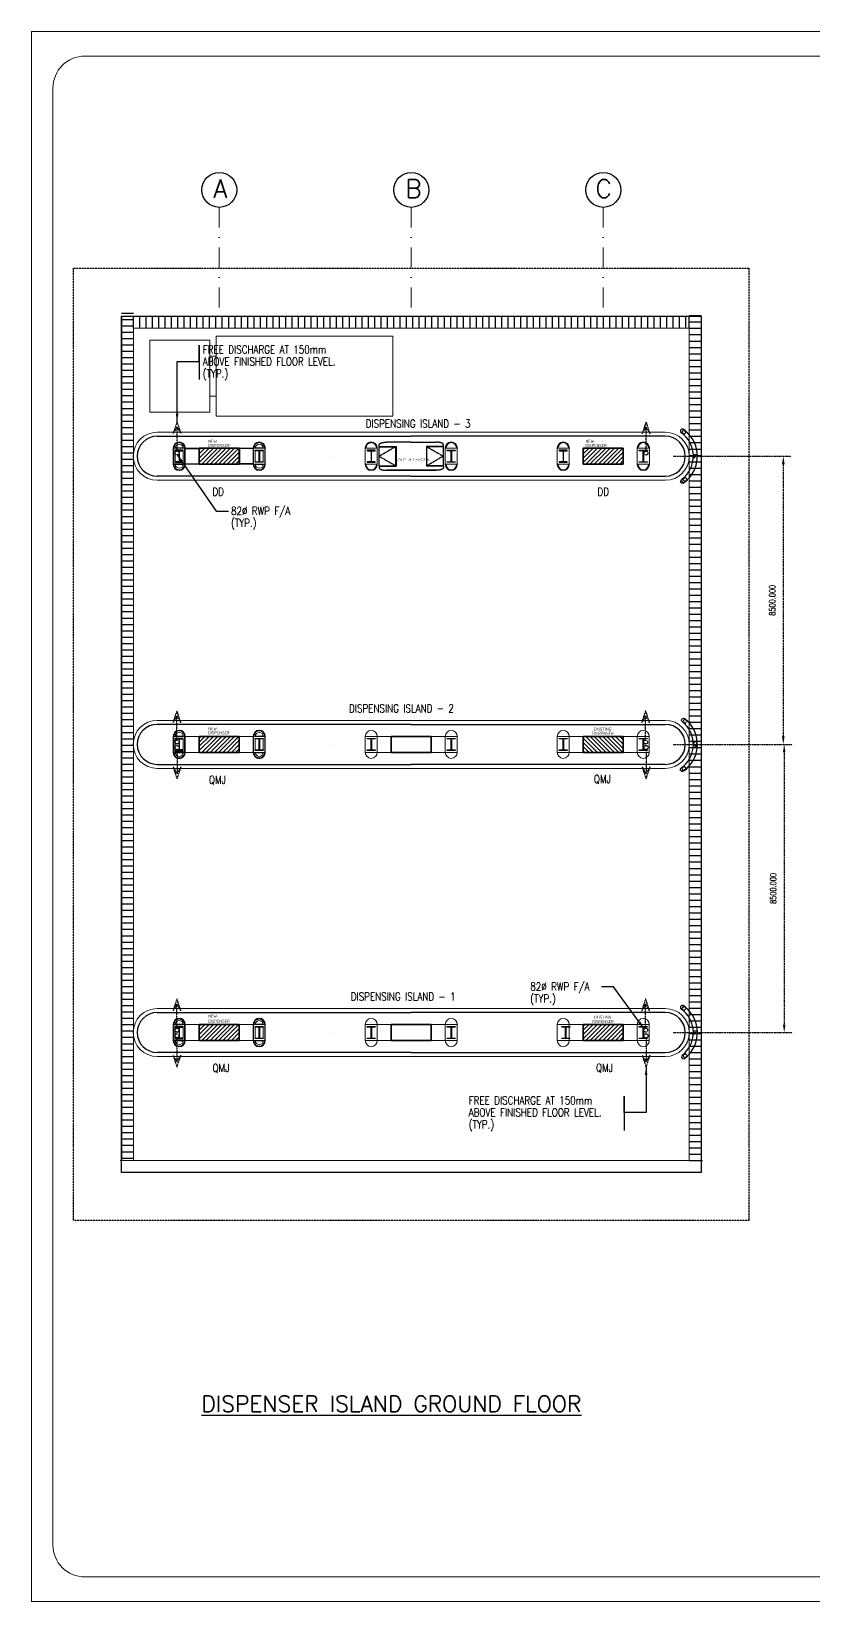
# Model space of a CAD drawing. Header units: millimetres. Extents: x -848390 to 452399, y -324112 to 148491.
# Drawn here: x -431605 to -412054, y -220753 to -181519 of the extents above; entities that cross this region are included whole.
import ezdxf

# ---------------------------------------------------------------- set-up
doc = ezdxf.new("R2010")
doc.units = ezdxf.units.MM
doc.header["$PDSIZE"] = 200
for name, pattern in [('921_A_GF_DI$0$HIDDEN', [9.525, 6.35, -3.175]), ('BORDER2', [22.225, 6.35, -3.175, 6.35, -3.175, 0, -3.175]), ('DASHDOT', [1, 0.5, -0.25, 0, -0.25])]:
    doc.linetypes.add(name, pattern=pattern)
doc.layers.get('0').update_dxf_attribs({"lineweight": 13})
doc.layers.get('DEFPOINTS').update_dxf_attribs({"lineweight": 13})
doc.layers.add('0AXIS', color=8, linetype='DASHDOT', lineweight=13)
for name, color, linetype in [('921_A_GF_DI$0$00-Plan-1$0$A-WALL', 8, 'Continuous'), ('921_A_GF_DI$0$0ARCH', 8, '921_A_GF_DI$0$HIDDEN'), ('921_A_GF_DI$0$0etxt', 8, 'Continuous'), ('921_A_GF_DI$0$0PLAN', 8, 'Continuous'), ('921_A_GF_DI$0$0TEXT', 53, 'Continuous'), ('921_A_GF_DI$0$AL-CLADDIN', 8, 'Continuous'), ('921_A_GF_DI$0$CLADD-IN', 8, 'Continuous'), ('921_A_GF_DI$0$COL', 8, 'Continuous'), ('921_A_GF_DI$0$col_hatch', 8, 'Continuous'), ('921_A_GF_DI$0$DISPENSER', 8, 'Continuous'), ('921_A_GF_DI$0$ELEV-BOLD', 8, 'Continuous'), ('921_A_GF_DI$0$GRP', 8, 'Continuous'), ('921_A_GF_DI$0$HATCH', 8, 'Continuous'), ('921_A_GF_DI$0$ISLAND', 8, 'Continuous'), ('921_A_GF_DI$0$TEXT', 8, 'Continuous'), ('921_A_GF_DI$0$utility', 8, 'Continuous'), ('M_TEXT', 132, 'Continuous'), ('P_RWP', 100, 'BORDER2'), ('TITLE-PD$0$G-NOTE', 132, 'Continuous')]:
    doc.layers.add(name, color=color, linetype=linetype)
doc.styles.add('921_A_GF_DI$0$ARCHQ200', font='archquik.shx')
doc.styles.add('921_A_GF_DI$0$KH100', font='romans.shx', dxfattribs={"width": 0.8, "height": 200})
doc.styles.add('921_A_GF_DI$0$T25', font='archquik.shx', dxfattribs={"height": 270})
doc.styles.add('ROMAND', font='romand.shx', dxfattribs={"width": 0.8})
doc.styles.add('ROMANS', font='romans.shx', dxfattribs={"height": 400})
doc.styles.get("Standard").update_dxf_attribs({"font": 'txt.shx', "width": 0.8, "height": 150})
doc.dimstyles.new('GEMAC1000', dxfattribs={"dimtxt": 2, "dimasz": 2, "dimexe": 2, "dimexo": 2, "dimgap": 2, "dimtad": 1, "dimdec": 4, "dimzin": 0, "dimdsep": 46, "dimtxsty": 'Standard', "dimcen": 0.09, "dimclrd": 256, "dimclre": 256, "dimclrt": 256, "dimadec": 3, "dimazin": 0, "dimtfac": 1, "dimtdec": 4, "dimtofl": 0, "dimtmove": 0, "dimatfit": 3, "dimfxl": 1, "dimtolj": 1, "dimtzin": 0, "dimarcsym": 0})

# ---------------------------------------------------------------- blocks, each defined once
blk = doc.blocks.new('*D560')
at = {"layer": 'DEFPOINTS', "color": 0, "transparency": 16777216}
for p in [(-415760, -192134), (-415760, -199334), (-412811, -199334)]:
    blk.add_point(p, dxfattribs=at)
at = {"layer": 'P_RWP', "lineweight": -2, "transparency": 16777216}
for p, q in [((-415560, -192134), (-412611, -192134)), ((-412811, -192334), (-412811, -199134)), ((-415560, -199334), (-412611, -199334))]:
    blk.add_line(p, q, dxfattribs=at)
at = {"layer": 'P_RWP', "transparency": 16777216}
for points in [[(-412845, -192334), (-412778, -192334), (-412811, -192134)], [(-412845, -199134), (-412778, -199134), (-412811, -199334)]]:
    blk.add_solid(points, dxfattribs=at)
at = {"layer": 'P_RWP', "transparency": 16777216, "insert": (-413086, -195734), "char_height": 150, "attachment_point": 5, "rotation": 90}
blk.add_mtext('\\A1;8500.000', dxfattribs=at)
blk = doc.blocks.new('*D561')
at = {"layer": 'DEFPOINTS', "color": 0, "transparency": 16777216}
for p in [(-415760, -199334), (-415760, -206534), (-412789, -206534)]:
    blk.add_point(p, dxfattribs=at)
at = {"layer": 'P_RWP', "lineweight": -2, "transparency": 16777216}
for p, q in [((-415560, -199334), (-412589, -199334)), ((-412789, -199534), (-412789, -206334)), ((-415560, -206534), (-412589, -206534))]:
    blk.add_line(p, q, dxfattribs=at)
at = {"layer": 'P_RWP', "transparency": 16777216}
for points in [[(-412822, -199534), (-412756, -199534), (-412789, -199334)], [(-412822, -206334), (-412756, -206334), (-412789, -206534)]]:
    blk.add_solid(points, dxfattribs=at)
at = {"layer": 'P_RWP', "transparency": 16777216, "insert": (-413064, -202934), "char_height": 150, "attachment_point": 5, "rotation": 90}
blk.add_mtext('\\A1;8500.000', dxfattribs=at)

msp = doc.modelspace()

# ---------------------------------------------------------------- hatches: boundary and pattern name
at = {"layer": '921_A_GF_DI$0$col_hatch'}
h = msp.add_hatch(dxfattribs=at)
h.set_pattern_fill('ANSI31', color=256, scale=50, angle=135, style=0)
h.set_pattern_definition([(7e-15, (-415164.02, -188874.27), (1e-14, -158.75), [])])
edge = h.paths.add_edge_path()
edge.add_line((-429355.64478, -209734.27493), (-429055.64478, -209734.27493))
edge.add_line((-429055.64478, -209734.27493), (-429055.64478, -206605.02512))
edge.add_arc((-428459.83071, -206534.27493), 600, 173.228099375, 186.771900625, ccw=False)
edge.add_line((-429055.64478, -206463.52475), (-429055.64478, -199405.02512))
edge.add_arc((-428459.83071, -199334.27493), 600, 173.228099375, 186.771900625, ccw=False)
edge.add_line((-429055.64478, -199263.52475), (-429055.64478, -192205.02512))
edge.add_arc((-428459.83071, -192134.27493), 600, 173.228099375, 186.771900625, ccw=False)
edge.add_line((-429055.64478, -192063.52475), (-429055.64478, -188534.27493))
edge.add_line((-429055.64478, -188534.27493), (-429355.64478, -188534.27493))
edge.add_line((-429355.64478, -188534.27493), (-429355.64478, -209734.27493))
h = msp.add_hatch(dxfattribs=at)
h.set_pattern_fill('ANSI31', color=256, scale=50, angle=45, style=0)
h.set_pattern_definition([(90, (-429055.64, -188974.27), (-158.75, 1e-14), [])])
h.paths.add_polyline_path([(-415164.01663, -188934.27493), (-415164.01663, -188634.27493), (-429055.64478, -188634.27493), (-429055.64478, -188934.27493)])
h = msp.add_hatch(dxfattribs=at)
h.set_pattern_fill('ANSI31', color=256, scale=50, angle=135, style=0)
h.set_pattern_definition([(180, (-415164.02, -209734.27), (-1e-14, -158.75), [])])
h.paths.add_polyline_path([(-415164.01663, -188534.27493), (-414864.01663, -188534.27493), (-414864.01663, -209734.27493), (-415164.01663, -209734.27493)])
at = {"layer": '921_A_GF_DI$0$HATCH'}
h = msp.add_hatch(dxfattribs=at)
h.set_pattern_fill('ANSI31', color=256, scale=600, style=0)
h.set_pattern_definition([(225, (74216.285, -37498.98), (53.033009, -53.033009), [])])
h.paths.add_polyline_path([(-426409.83071, -191934.27493), (-427409.83071, -191934.27493), (-427409.83071, -192334.27493), (-426409.83071, -192334.27493)])
h = msp.add_hatch(dxfattribs=at)
h.set_pattern_fill('ANSI31', color=256, scale=600, style=0)
h.set_pattern_definition([(225, (83816.285, -37498.98), (53.033009, -53.033009), [])])
h.paths.add_polyline_path([(-416809.83071, -191934.27493), (-417809.83071, -191934.27493), (-417809.83071, -192334.27493), (-416809.83071, -192334.27493)])
h = msp.add_hatch(dxfattribs=at)
h.set_pattern_fill('ANSI31', color=256, scale=600, style=0)
h.set_pattern_definition([(225, (74216.285, -44698.98), (53.033009, -53.033009), [])])
h.paths.add_polyline_path([(-426409.83071, -199134.27493), (-427409.83071, -199134.27493), (-427409.83071, -199534.27493), (-426409.83071, -199534.27493)])
h = msp.add_hatch(dxfattribs=at)
h.set_pattern_fill('ANSI31', color=256, scale=600, style=0)
h.set_pattern_definition([(135, (83816.51, -353969.57), (53.033009, 53.033009), [])])
h.paths.add_polyline_path([(-416809.60312, -199534.27493), (-417809.60312, -199534.27493), (-417809.60312, -199134.27493), (-416809.60312, -199134.27493)])
h = msp.add_hatch(dxfattribs=at)
h.set_pattern_fill('ANSI31', color=256, scale=600, style=0)
h.set_pattern_definition([(225, (74216.285, -51898.98), (53.033009, -53.033009), [])])
h.paths.add_polyline_path([(-426409.83071, -206334.27493), (-427409.83071, -206334.27493), (-427409.83071, -206734.27493), (-426409.83071, -206734.27493)])
h = msp.add_hatch(dxfattribs=at)
h.set_pattern_fill('ANSI31', color=256, scale=600, style=0)
h.set_pattern_definition([(225, (83816.51, -51898.98), (53.033009, -53.033009), [])])
h.paths.add_polyline_path([(-416809.60312, -206334.27493), (-417809.60312, -206334.27493), (-417809.60312, -206734.27493), (-416809.60312, -206734.27493)])

# ---------------------------------------------------------------- linework, layer by layer
for p, q in [((-429055.64478, -188934.27493), (-415164.01663, -188934.27493)), ((-429055.64478, -188934.27493), (-429055.64478, -209734.27493)), ((-415164.01663, -188934.27493), (-415164.01663, -209734.27493)), ((-428459.83071, -191534.27493), (-422109.83071, -191534.27493)), ((-415759.83071, -191534.27493), (-422109.83071, -191534.27493)), ((-427760.05829, -191934.27493), (-426060.05829, -191934.27493)), ((-427760.05829, -192334.27493), (-426060.05829, -192334.27493)), ((-422109.83071, -192734.27493), (-428459.83071, -192734.27493)), ((-422109.83071, -192734.27493), (-415759.83071, -192734.27493)), ((-422109.83071, -198734.27493), (-428459.83071, -198734.27493)), ((-422109.83071, -198734.27493), (-415759.83071, -198734.27493)), ((-427760.05829, -199134.27493), (-426060.05829, -199134.27493)), ((-421259.60312, -199134.27493), (-422959.60312, -199134.27493)), ((-418159.83071, -199134.27493), (-416459.83071, -199134.27493)), ((-427760.05829, -199534.27493), (-426060.05829, -199534.27493)), ((-421259.60312, -199534.27493), (-422959.60312, -199534.27493)), ((-418159.83071, -199534.27493), (-416459.83071, -199534.27493)), ((-428459.83071, -199934.27493), (-422109.83071, -199934.27493)), ((-415759.83071, -199934.27493), (-422109.83071, -199934.27493)), ((-428459.83071, -205934.27493), (-422109.83071, -205934.27493)), ((-415759.83071, -205934.27493), (-422109.83071, -205934.27493)), ((-427760.05829, -206334.27493), (-426060.05829, -206334.27493)), ((-421259.60312, -206334.27493), (-422959.60312, -206334.27493)), ((-418159.83071, -206334.27493), (-416459.83071, -206334.27493)), ((-427760.05829, -206734.27493), (-426060.05829, -206734.27493)), ((-421259.60312, -206734.27493), (-422959.60312, -206734.27493)), ((-418159.83071, -206734.27493), (-416459.83071, -206734.27493)), ((-422109.83071, -207134.27493), (-428459.83071, -207134.27493)), ((-422109.83071, -207134.27493), (-415759.83071, -207134.27493)), ((-414831.11489, -209734.32557), (-429386.76418, -209734.47214))]:
    msp.add_line(p, q)
for points in [[(-428641.44685, -189231.22616), (-427141.44685, -189231.22616), (-427141.44685, -191031.22616), (-428641.44685, -191031.22616)], [(-427141.44685, -189631.22616), (-426990.77329, -189631.22616), (-426990.77329, -190631.22616), (-427141.44685, -190631.22616)], [(-428010.05829, -192284.27493), (-427810.05829, -192284.27493), (-427810.05829, -191984.27493), (-428010.05829, -191984.27493)], [(-425809.60312, -192284.27493), (-426009.60312, -192284.27493), (-426009.60312, -191984.27493), (-425809.60312, -191984.27493)], [(-422959.60312, -192334.27493), (-423259.60312, -192334.27493), (-423259.60312, -191934.27493), (-422959.60312, -191934.27493)], [(-420959.60312, -192334.27493), (-421259.60312, -192334.27493), (-421259.60312, -191934.27493), (-420959.60312, -191934.27493)], [(-418159.60312, -192334.27493), (-418459.60312, -192334.27493), (-418459.60312, -191934.27493), (-418159.60312, -191934.27493)], [(-416159.60312, -192334.27493), (-416459.60312, -192334.27493), (-416459.60312, -191934.27493), (-416159.60312, -191934.27493)], [(-428010.05829, -199484.27493), (-427810.05829, -199484.27493), (-427810.05829, -199184.27493), (-428010.05829, -199184.27493)], [(-425809.60312, -199484.27493), (-426009.60312, -199484.27493), (-426009.60312, -199184.27493), (-425809.60312, -199184.27493)], [(-422959.60312, -199134.27493), (-423259.60312, -199134.27493), (-423259.60312, -199534.27493), (-422959.60312, -199534.27493)], [(-420959.60312, -199134.27493), (-421259.60312, -199134.27493), (-421259.60312, -199534.27493), (-420959.60312, -199534.27493)], [(-418459.83071, -199134.27493), (-418159.83071, -199134.27493), (-418159.83071, -199534.27493), (-418459.83071, -199534.27493)], [(-416459.83071, -199134.27493), (-416159.83071, -199134.27493), (-416159.83071, -199534.27493), (-416459.83071, -199534.27493)], [(-422959.60312, -206734.27493), (-423259.60312, -206734.27493), (-423259.60312, -206334.27493), (-422959.60312, -206334.27493)], [(-420959.60312, -206734.27493), (-421259.60312, -206734.27493), (-421259.60312, -206334.27493), (-420959.60312, -206334.27493)], [(-418459.83071, -206734.27493), (-418159.83071, -206734.27493), (-418159.83071, -206334.27493), (-418459.83071, -206334.27493)], [(-416459.83071, -206734.27493), (-416159.83071, -206734.27493), (-416159.83071, -206334.27493), (-416459.83071, -206334.27493)], [(-428010.05829, -206684.27493), (-427810.05829, -206684.27493), (-427810.05829, -206384.27493), (-428010.05829, -206384.27493)], [(-425809.60312, -206684.27493), (-426009.60312, -206684.27493), (-426009.60312, -206384.27493), (-425809.60312, -206384.27493)]]:
    msp.add_lwpolyline(points, close=True)
msp.add_lwpolyline([(-422568.52504, -189131.22616), (-422568.52504, -191131.22616), (-426990.77329, -191131.22616), (-426990.77329, -189131.22616), (-422568.52504, -189131.22616)])
for centre, radius, start, end in [((-428459.83071, -192134.27493), 600, 90, 180), ((-427910.05829, -191934.27493), 100, 0, 180), ((-425909.60312, -191934.27493), 100, 0, 180), ((-415759.83071, -192134.27493), 600, 0, 90), ((-428459.83071, -192134.27493), 600, 180, 270), ((-415759.83071, -192134.27493), 600, 270, 0), ((-427910.05829, -192334.27493), 100, 180, 0), ((-425909.60312, -192334.27493), 100, 180, 0), ((-428459.83071, -199334.27493), 600, 90, 180), ((-415759.83071, -199334.27493), 600, 0, 90), ((-427910.05829, -199134.27493), 100, 0, 180), ((-425909.60312, -199134.27493), 100, 0, 180), ((-423109.60312, -199134.27493), 150, 0, 180), ((-421109.60312, -199134.27493), 150, 0, 180), ((-418309.83071, -199134.27493), 150, 0, 180), ((-416309.83071, -199134.27493), 150, 0, 180), ((-428459.83071, -199334.27493), 600, 180, 270), ((-427910.05829, -199534.27493), 100, 180, 0), ((-425909.60312, -199534.27493), 100, 180, 0), ((-423109.60312, -199534.27493), 150, 180, 0), ((-421109.60312, -199534.27493), 150, 180, 0), ((-418309.83071, -199534.27493), 150, 180, 0), ((-416309.83071, -199534.27493), 150, 180, 0), ((-415759.83071, -199334.27493), 600, 270, 0), ((-428459.83071, -206534.27493), 600, 90, 180), ((-415759.83071, -206534.27493), 600, 0, 90), ((-427910.05829, -206334.27493), 100, 0, 180), ((-425909.60312, -206334.27493), 100, 0, 180), ((-423109.60312, -206334.27493), 150, 0, 180), ((-421109.60312, -206334.27493), 150, 0, 180), ((-418309.83071, -206334.27493), 150, 0, 180), ((-416309.83071, -206334.27493), 150, 0, 180), ((-428459.83071, -206534.27493), 600, 180, 270), ((-427910.05829, -206734.27493), 100, 180, 0), ((-425909.60312, -206734.27493), 100, 180, 0), ((-423109.60312, -206734.27493), 150, 180, 0), ((-421109.60312, -206734.27493), 150, 180, 0), ((-418309.83071, -206734.27493), 150, 180, 0), ((-416309.83071, -206734.27493), 150, 180, 0), ((-415759.83071, -206534.27493), 600, 270, 0)]:
    msp.add_arc(centre, radius, start, end)
at = {"layer": '0AXIS', "ltscale": 1000}
for p, q in [((-426909.83071, -185915.84724), (-426909.83071, -188634.27493)), ((-422109.83071, -185915.84724), (-422109.83071, -188634.27493)), ((-417309.83071, -185915.84724), (-417309.83071, -188634.27493))]:
    msp.add_line(p, q, dxfattribs=at)
at = {"layer": '921_A_GF_DI$0$00-Plan-1$0$A-WALL'}
for p, q in [((-429355.64478, -188634.27493), (-414864.01663, -188634.27493)), ((-429355.64478, -188634.27493), (-429355.64478, -209734.27493)), ((-414864.01663, -188634.27493), (-414864.01663, -209734.27493))]:
    msp.add_line(p, q, dxfattribs=at)
at = {"layer": '921_A_GF_DI$0$0ARCH'}
for p, q in [((-430555.64478, -211234.47183), (-430555.64478, -187434.27493)), ((-430555.64478, -187434.27493), (-413664.01663, -187434.27493)), ((-413664.01663, -211234.47183), (-413664.01663, -187434.27493)), ((-413664.01663, -211234.47183), (-430555.64478, -211234.47183))]:
    msp.add_line(p, q, dxfattribs=at)
at = {"layer": '921_A_GF_DI$0$0etxt'}
for p, q in [((-424059.83071, -192134.27493), (-424059.83071, -192134.27493)), ((-424059.83071, -199334.27493), (-424059.83071, -199334.27493)), ((-424059.83071, -206534.27493), (-424059.83071, -206534.27493))]:
    msp.add_line(p, q, dxfattribs=at)
at = {"layer": '921_A_GF_DI$0$0PLAN'}
msp.add_line((-429355.64478, -188634.27493), (-414864.01663, -188634.27493), dxfattribs=at)
msp.add_lwpolyline([(-414864.01663, -209734.27493), (-414864.01361, -210034.3259), (-429355.64478, -210034.47183), (-429355.64478, -188634.27493), (-414864.01663, -188634.27493), (-414864.01663, -209734.27493)], dxfattribs=at)
at = {"layer": '921_A_GF_DI$0$0PLAN', "color": 2}
for centre in [(-426909.83071, -185479.73094), (-422109.83071, -185479.73094), (-417309.83071, -185479.73094)]:
    msp.add_circle(centre, 436.1163, dxfattribs=at)
at = {"layer": '921_A_GF_DI$0$AL-CLADDIN'}
for p, q in [((-415253.37885, -192638.71276), (-415260.23919, -192633.1184)), ((-415259.80805, -192646.46437), (-415253.37885, -192638.71276)), ((-415259.80805, -192646.46437), (-415267.20424, -192640.07859)), ((-415259.80805, -198822.08549), (-415267.20424, -198828.47128)), ((-415253.37885, -198829.8371), (-415260.23919, -198835.43147)), ((-415259.80805, -198822.08549), (-415253.37885, -198829.8371)), ((-415259.80805, -207046.46437), (-415267.20424, -207040.07859)), ((-415253.37885, -207038.71276), (-415260.23919, -207033.1184)), ((-415259.80805, -207046.46437), (-415253.37885, -207038.71276))]:
    msp.add_line(p, q, dxfattribs=at)
for points in [[(-415311.09424, -191460.89918, 0.9643363979), (-415355.50569, -191552.0232, 0.9643363979)], [(-415233.41633, -191536.00188), (-415226.60887, -191528.33166, 0.032992212), (-415311.09424, -191460.89918)], [(-415294.5185, -191601.74031, 0.0273413815), (-415355.50569, -191552.0232)], [(-415306.90832, -192807.65068, -0.9643363979), (-415351.31976, -192716.52666, -0.9643363979)], [(-415327.38367, -192694.64625, 1.008692767), (-415279.87684, -192784.50132)], [(-415229.23041, -192732.54798), (-415222.42295, -192740.21821, -0.032992212), (-415306.90832, -192807.65068)], [(-415279.87684, -192784.50132, 0.0336412632), (-415197.16475, -192711.65319, 0.0336412632)], [(-415327.38367, -198773.90361, -1.008692767), (-415279.87684, -198684.04854)], [(-415279.87684, -198684.04854, -0.0336412632), (-415197.16475, -198756.89667, -0.0336412632)], [(-415311.09424, -200007.65068, -0.9643363979), (-415355.50569, -199916.52666, -0.9643363979)], [(-415294.5185, -199866.80955, -0.0273413815), (-415355.50569, -199916.52666)], [(-415233.41633, -199932.54798), (-415226.60887, -199940.21821, -0.032992212), (-415311.09424, -200007.65068)], [(-415311.09424, -205860.89918, 0.9643363979), (-415355.50569, -205952.0232, 0.9643363979)], [(-415294.5185, -206001.74031, 0.0273413815), (-415355.50569, -205952.0232)], [(-415233.41633, -205936.00188), (-415226.60887, -205928.33166, 0.032992212), (-415311.09424, -205860.89918)], [(-415327.38367, -207094.64625, 1.008692767), (-415279.87684, -207184.50132)], [(-415279.87684, -207184.50132, 0.0336412632), (-415197.16475, -207111.65319, 0.0336412632)]]:
    msp.add_lwpolyline(points, format="xyb", dxfattribs=at)
for centre, radius, start, end in [((-415779.26806, -192134.11035), 720, 316.126639894, 46.897880367), ((-415779.26806, -192134.11035), 820, 316.103719538, 46.746645788), ((-415779.26806, -192134.11035), 720, 308.874542748, 315.343755663), ((-415779.26806, -199334.43951), 720, 44.656244337, 51.125457252), ((-415779.26806, -199334.43951), 720, 313.102119633, 43.873360106), ((-415779.26806, -199334.43951), 820, 313.253354212, 43.896280462), ((-415779.26806, -206534.11035), 820, 316.103719538, 46.746645788), ((-415779.26806, -206534.11035), 720, 316.126639894, 46.897880367), ((-415779.26806, -206534.11035), 720, 308.874542748, 315.343755663)]:
    msp.add_arc(centre, radius, start, end, dxfattribs=at)
at = {"layer": '921_A_GF_DI$0$CLADD-IN'}
for p, q in [((-422913.27782, -191896.77493), (-422499.83071, -191896.77493)), ((-422913.27782, -192371.77493), (-422913.27782, -191896.77493)), ((-422499.83071, -192371.77493), (-422499.83071, -191896.77493)), ((-421306.38359, -191896.77493), (-421719.83071, -191896.77493)), ((-421719.83071, -192371.77493), (-421719.83071, -191896.77493)), ((-421306.38359, -192371.77493), (-421306.38359, -191896.77493)), ((-422913.27782, -192371.77493), (-422499.83071, -192371.77493)), ((-421306.38359, -192371.77493), (-421719.83071, -192371.77493))]:
    msp.add_line(p, q, dxfattribs=at)
at = {"layer": '921_A_GF_DI$0$COL', "linetype": '921_A_GF_DI$0$HIDDEN', "ltscale": 0.3}
for points in [[(-415239.46224, -191530.54823), (-415307.55804, -191477.22514), (-415348.83171, -191539.84935), (-415289.62568, -191586.30567), (-415239.05548, -191530.91926)], [(-414973.40298, -192091.31373), (-414973.49473, -192177.80293), (-415048.24068, -192171.61013), (-415048.23522, -192096.35361), (-414973.44375, -192090.76469)], [(-415212.85368, -192708.50699), (-415275.10759, -192768.54734), (-415322.59989, -192710.49746), (-415268.48283, -192658.20131), (-415212.48722, -192708.09612)], [(-415212.85368, -198760.04287), (-415275.10759, -198700.00253), (-415322.59989, -198758.05241), (-415268.48283, -198810.34856), (-415212.48722, -198760.45375)], [(-414973.40298, -199377.23614), (-414973.49473, -199290.74693), (-415048.24068, -199296.93974), (-415048.23522, -199372.19626), (-414973.44375, -199377.78518)], [(-415239.46224, -199938.00163), (-415307.55804, -199991.32473), (-415348.83171, -199928.70052), (-415289.62568, -199882.24419), (-415239.05548, -199937.63061)], [(-415239.46224, -205930.54823), (-415307.55804, -205877.22514), (-415348.83171, -205939.84935), (-415289.62568, -205986.30567), (-415239.05548, -205930.91926)], [(-414973.40298, -206491.31373), (-414973.49473, -206577.80293), (-415048.24068, -206571.61013), (-415048.23522, -206496.35361), (-414973.44375, -206490.76469)], [(-415212.85368, -207108.50699), (-415275.10759, -207168.54734), (-415322.59989, -207110.49746), (-415268.48283, -207058.20131), (-415212.48722, -207108.09612)]]:
    msp.add_lwpolyline(points, dxfattribs=at)
at = {"layer": '921_A_GF_DI$0$COL'}
for points in [[(-427914.05829, -192272.27493), (-428010.05829, -192272.27493), (-428010.05829, -192284.27493), (-427810.05829, -192284.27493), (-427810.05829, -192272.27493), (-427906.05829, -192272.27493), (-427906.05829, -191996.27493), (-427810.05829, -191996.27493), (-427810.05829, -191984.27493), (-428010.05829, -191984.27493), (-428010.05829, -191996.27493), (-427914.05829, -191996.27493)], [(-425905.60312, -192272.27493), (-425809.60312, -192272.27493), (-425809.60312, -192284.27493), (-426009.60312, -192284.27493), (-426009.60312, -192272.27493), (-425913.60312, -192272.27493), (-425913.60312, -191996.27493), (-426009.60312, -191996.27493), (-426009.60312, -191984.27493), (-425809.60312, -191984.27493), (-425809.60312, -191996.27493), (-425905.60312, -191996.27493)], [(-423114.05829, -192272.27493), (-423210.05829, -192272.27493), (-423210.05829, -192284.27493), (-423010.05829, -192284.27493), (-423010.05829, -192272.27493), (-423106.05829, -192272.27493), (-423106.05829, -191996.27493), (-423010.05829, -191996.27493), (-423010.05829, -191984.27493), (-423210.05829, -191984.27493), (-423210.05829, -191996.27493), (-423114.05829, -191996.27493)], [(-421105.60312, -192272.27493), (-421009.60312, -192272.27493), (-421009.60312, -192284.27493), (-421209.60312, -192284.27493), (-421209.60312, -192272.27493), (-421113.60312, -192272.27493), (-421113.60312, -191996.27493), (-421209.60312, -191996.27493), (-421209.60312, -191984.27493), (-421009.60312, -191984.27493), (-421009.60312, -191996.27493), (-421105.60312, -191996.27493)], [(-418314.05829, -192272.27493), (-418410.05829, -192272.27493), (-418410.05829, -192284.27493), (-418210.05829, -192284.27493), (-418210.05829, -192272.27493), (-418306.05829, -192272.27493), (-418306.05829, -191996.27493), (-418210.05829, -191996.27493), (-418210.05829, -191984.27493), (-418410.05829, -191984.27493), (-418410.05829, -191996.27493), (-418314.05829, -191996.27493)], [(-416305.60312, -192272.27493), (-416209.60312, -192272.27493), (-416209.60312, -192284.27493), (-416409.60312, -192284.27493), (-416409.60312, -192272.27493), (-416313.60312, -192272.27493), (-416313.60312, -191996.27493), (-416409.60312, -191996.27493), (-416409.60312, -191984.27493), (-416209.60312, -191984.27493), (-416209.60312, -191996.27493), (-416305.60312, -191996.27493)], [(-427914.05829, -199472.27493), (-428010.05829, -199472.27493), (-428010.05829, -199484.27493), (-427810.05829, -199484.27493), (-427810.05829, -199472.27493), (-427906.05829, -199472.27493), (-427906.05829, -199196.27493), (-427810.05829, -199196.27493), (-427810.05829, -199184.27493), (-428010.05829, -199184.27493), (-428010.05829, -199196.27493), (-427914.05829, -199196.27493)], [(-425905.60312, -199472.27493), (-425809.60312, -199472.27493), (-425809.60312, -199484.27493), (-426009.60312, -199484.27493), (-426009.60312, -199472.27493), (-425913.60312, -199472.27493), (-425913.60312, -199196.27493), (-426009.60312, -199196.27493), (-426009.60312, -199184.27493), (-425809.60312, -199184.27493), (-425809.60312, -199196.27493), (-425905.60312, -199196.27493)], [(-423105.60312, -199472.27493), (-423009.60312, -199472.27493), (-423009.60312, -199484.27493), (-423209.60312, -199484.27493), (-423209.60312, -199472.27493), (-423113.60312, -199472.27493), (-423113.60312, -199196.27493), (-423209.60312, -199196.27493), (-423209.60312, -199184.27493), (-423009.60312, -199184.27493), (-423009.60312, -199196.27493), (-423105.60312, -199196.27493)], [(-421105.60312, -199472.27493), (-421009.60312, -199472.27493), (-421009.60312, -199484.27493), (-421209.60312, -199484.27493), (-421209.60312, -199472.27493), (-421113.60312, -199472.27493), (-421113.60312, -199196.27493), (-421209.60312, -199196.27493), (-421209.60312, -199184.27493), (-421009.60312, -199184.27493), (-421009.60312, -199196.27493), (-421105.60312, -199196.27493)], [(-418305.83071, -199472.27493), (-418209.83071, -199472.27493), (-418209.83071, -199484.27493), (-418409.83071, -199484.27493), (-418409.83071, -199472.27493), (-418313.83071, -199472.27493), (-418313.83071, -199196.27493), (-418409.83071, -199196.27493), (-418409.83071, -199184.27493), (-418209.83071, -199184.27493), (-418209.83071, -199196.27493), (-418305.83071, -199196.27493)], [(-416305.83071, -199472.27493), (-416209.83071, -199472.27493), (-416209.83071, -199484.27493), (-416409.83071, -199484.27493), (-416409.83071, -199472.27493), (-416313.83071, -199472.27493), (-416313.83071, -199196.27493), (-416409.83071, -199196.27493), (-416409.83071, -199184.27493), (-416209.83071, -199184.27493), (-416209.83071, -199196.27493), (-416305.83071, -199196.27493)], [(-427914.05829, -206672.27493), (-428010.05829, -206672.27493), (-428010.05829, -206684.27493), (-427810.05829, -206684.27493), (-427810.05829, -206672.27493), (-427906.05829, -206672.27493), (-427906.05829, -206396.27493), (-427810.05829, -206396.27493), (-427810.05829, -206384.27493), (-428010.05829, -206384.27493), (-428010.05829, -206396.27493), (-427914.05829, -206396.27493)], [(-425905.60312, -206672.27493), (-425809.60312, -206672.27493), (-425809.60312, -206684.27493), (-426009.60312, -206684.27493), (-426009.60312, -206672.27493), (-425913.60312, -206672.27493), (-425913.60312, -206396.27493), (-426009.60312, -206396.27493), (-426009.60312, -206384.27493), (-425809.60312, -206384.27493), (-425809.60312, -206396.27493), (-425905.60312, -206396.27493)], [(-423105.60312, -206672.27493), (-423009.60312, -206672.27493), (-423009.60312, -206684.27493), (-423209.60312, -206684.27493), (-423209.60312, -206672.27493), (-423113.60312, -206672.27493), (-423113.60312, -206396.27493), (-423209.60312, -206396.27493), (-423209.60312, -206384.27493), (-423009.60312, -206384.27493), (-423009.60312, -206396.27493), (-423105.60312, -206396.27493)], [(-421105.60312, -206672.27493), (-421009.60312, -206672.27493), (-421009.60312, -206684.27493), (-421209.60312, -206684.27493), (-421209.60312, -206672.27493), (-421113.60312, -206672.27493), (-421113.60312, -206396.27493), (-421209.60312, -206396.27493), (-421209.60312, -206384.27493), (-421009.60312, -206384.27493), (-421009.60312, -206396.27493), (-421105.60312, -206396.27493)], [(-418244.27673, -206672.27493), (-418148.27673, -206672.27493), (-418148.27673, -206684.27493), (-418348.27673, -206684.27493), (-418348.27673, -206672.27493), (-418252.27673, -206672.27493), (-418252.27673, -206396.27493), (-418348.27673, -206396.27493), (-418348.27673, -206384.27493), (-418148.27673, -206384.27493), (-418148.27673, -206396.27493), (-418244.27673, -206396.27493)], [(-416305.83071, -206672.27493), (-416209.83071, -206672.27493), (-416209.83071, -206684.27493), (-416409.83071, -206684.27493), (-416409.83071, -206672.27493), (-416313.83071, -206672.27493), (-416313.83071, -206396.27493), (-416409.83071, -206396.27493), (-416409.83071, -206384.27493), (-416209.83071, -206384.27493), (-416209.83071, -206396.27493), (-416305.83071, -206396.27493)]]:
    msp.add_lwpolyline(points, close=True, dxfattribs=at)
at = {"layer": '921_A_GF_DI$0$col_hatch'}
for p, q in [((-429055.64478, -188934.27493), (-429055.64478, -188634.27493)), ((-415164.01663, -188934.27493), (-415164.01663, -188634.27493))]:
    msp.add_line(p, q, dxfattribs=at)
at = {"layer": '921_A_GF_DI$0$DISPENSER'}
for points in [[(-427409.83071, -191934.27493), (-426410.28588, -191934.27493), (-426410.28588, -192334.27493), (-427409.83071, -192334.27493)], [(-426409.83071, -191934.27493), (-427409.83071, -191934.27493), (-427409.83071, -192334.27493), (-426409.83071, -192334.27493)], [(-417809.83071, -191934.27493), (-416810.28588, -191934.27493), (-416810.28588, -192334.27493), (-417809.83071, -192334.27493)], [(-416809.83071, -191934.27493), (-417809.83071, -191934.27493), (-417809.83071, -192334.27493), (-416809.83071, -192334.27493)], [(-427409.83071, -199134.27493), (-426410.28588, -199134.27493), (-426410.28588, -199534.27493), (-427409.83071, -199534.27493)], [(-426409.83071, -199134.27493), (-427409.83071, -199134.27493), (-427409.83071, -199534.27493), (-426409.83071, -199534.27493)], [(-422609.83071, -199534.27493), (-421609.83071, -199534.27493), (-421609.83071, -199134.27493), (-422609.83071, -199134.27493)], [(-421609.83071, -199534.27493), (-422609.37554, -199534.27493), (-422609.37554, -199134.27493), (-421609.83071, -199134.27493)], [(-417809.60312, -199534.27493), (-416810.05829, -199534.27493), (-416810.05829, -199134.27493), (-417809.60312, -199134.27493)], [(-416809.60312, -199534.27493), (-417809.60312, -199534.27493), (-417809.60312, -199134.27493), (-416809.60312, -199134.27493)], [(-427409.83071, -206334.27493), (-426410.28588, -206334.27493), (-426410.28588, -206734.27493), (-427409.83071, -206734.27493)], [(-426409.83071, -206334.27493), (-427409.83071, -206334.27493), (-427409.83071, -206734.27493), (-426409.83071, -206734.27493)], [(-422609.83071, -206334.27493), (-421609.83071, -206334.27493), (-421609.83071, -206734.27493), (-422609.83071, -206734.27493)], [(-421609.83071, -206334.27493), (-422609.37554, -206334.27493), (-422609.37554, -206734.27493), (-421609.83071, -206734.27493)], [(-417809.60312, -206334.27493), (-416810.05829, -206334.27493), (-416810.05829, -206734.27493), (-417809.60312, -206734.27493)], [(-416809.60312, -206334.27493), (-417809.60312, -206334.27493), (-417809.60312, -206734.27493), (-416809.60312, -206734.27493)]]:
    msp.add_lwpolyline(points, close=True, dxfattribs=at)
at = {"layer": '921_A_GF_DI$0$ELEV-BOLD'}
for p, q in [((-428050.05829, -191934.27493), (-428050.05829, -192324.27493)), ((-427770.05829, -192324.27493), (-427770.05829, -191934.27493)), ((-427760.05829, -191944.27493), (-427419.83071, -191944.27493)), ((-427419.83071, -191944.27493), (-427419.83071, -192324.27493)), ((-426059.60312, -191944.27493), (-426399.83071, -191944.27493)), ((-426399.83071, -191944.27493), (-426399.83071, -192324.27493)), ((-426050.05829, -192324.27493), (-426050.05829, -191934.27493)), ((-425770.05829, -191934.27493), (-425770.05829, -192324.27493)), ((-428050.05829, -192324.27493), (-427770.05829, -192324.27493)), ((-427760.05829, -192324.27493), (-427419.83071, -192324.27493)), ((-426059.60312, -192324.27493), (-426399.83071, -192324.27493)), ((-428050.05829, -199134.27493), (-428050.05829, -199524.27493)), ((-427770.05829, -199524.27493), (-427770.05829, -199134.27493)), ((-426050.05829, -199524.27493), (-426050.05829, -199134.27493)), ((-425770.05829, -199134.27493), (-425770.05829, -199524.27493)), ((-428050.05829, -199524.27493), (-427770.05829, -199524.27493)), ((-428050.05829, -206334.27493), (-428050.05829, -206724.27493)), ((-427770.05829, -206724.27493), (-427770.05829, -206334.27493)), ((-426050.05829, -206724.27493), (-426050.05829, -206334.27493)), ((-425770.05829, -206334.27493), (-425770.05829, -206724.27493)), ((-428050.05829, -206724.27493), (-427770.05829, -206724.27493))]:
    msp.add_line(p, q, dxfattribs=at)
for centre, start, end in [((-427910.05829, -191934.27493), 0, 180), ((-425909.60312, -191934.27493), 0, 180), ((-423110.05829, -191934.27493), 0, 180), ((-421109.60312, -191934.27493), 0, 180), ((-418310.05829, -191934.27493), 0, 180), ((-416309.60312, -191934.27493), 0, 180), ((-427910.05829, -192334.27493), 180, 0), ((-425909.60312, -192334.27493), 180, 0), ((-423110.05829, -192334.27493), 180, 0), ((-421109.60312, -192334.27493), 180, 0), ((-418310.05829, -192334.27493), 180, 0), ((-416309.60312, -192334.27493), 180, 0), ((-427910.05829, -199134.27493), 0, 180), ((-425909.60312, -199134.27493), 0, 180), ((-427910.05829, -199534.27493), 180, 0), ((-425909.60312, -199534.27493), 180, 0), ((-427910.05829, -206334.27493), 0, 180), ((-425909.60312, -206334.27493), 0, 180), ((-427910.05829, -206734.27493), 180, 0), ((-425909.60312, -206734.27493), 180, 0)]:
    msp.add_arc(centre, 140, start, end, dxfattribs=at)
at = {"layer": '921_A_GF_DI$0$GRP', "linetype": '921_A_GF_DI$0$HIDDEN', "ltscale": 0.09}
for p, q in [((-422499.83071, -191896.77493), (-422909.83071, -192134.27493)), ((-422909.83071, -192134.27493), (-422499.83071, -192371.77493)), ((-421719.83071, -191896.77493), (-421309.83071, -192134.27493)), ((-421309.83071, -192134.27493), (-421719.83071, -192371.77493))]:
    msp.add_line(p, q, dxfattribs=at)
at = {"layer": '921_A_GF_DI$0$ISLAND'}
for p, q in [((-428459.83071, -191634.27493), (-422109.83071, -191634.27493)), ((-415759.83071, -191634.27493), (-422109.83071, -191634.27493)), ((-422109.83071, -192634.27493), (-428459.83071, -192634.27493)), ((-422109.83071, -192634.27493), (-415759.83071, -192634.27493)), ((-422109.83071, -198834.27493), (-428459.83071, -198834.27493)), ((-422109.83071, -198834.27493), (-415759.83071, -198834.27493)), ((-428459.83071, -199834.27493), (-422109.83071, -199834.27493)), ((-415759.83071, -199834.27493), (-422109.83071, -199834.27493)), ((-428459.83071, -206034.27493), (-422109.83071, -206034.27493)), ((-415759.83071, -206034.27493), (-422109.83071, -206034.27493)), ((-422109.83071, -207034.27493), (-428459.83071, -207034.27493)), ((-422109.83071, -207034.27493), (-415759.83071, -207034.27493))]:
    msp.add_line(p, q, dxfattribs=at)
for centre, start, end in [((-428459.83071, -192134.27493), 90, 180), ((-415759.83071, -192134.27493), 0, 90), ((-428459.83071, -192134.27493), 180, 270), ((-415759.83071, -192134.27493), 270, 0), ((-428459.83071, -199334.27493), 90, 180), ((-415759.83071, -199334.27493), 0, 90), ((-428459.83071, -199334.27493), 180, 270), ((-415759.83071, -199334.27493), 270, 0), ((-428459.83071, -206534.27493), 90, 180), ((-415759.83071, -206534.27493), 0, 90), ((-428459.83071, -206534.27493), 180, 270), ((-415759.83071, -206534.27493), 270, 0)]:
    msp.add_arc(centre, 500, start, end, dxfattribs=at)
at = {"layer": '921_A_GF_DI$0$utility'}
for p, q in [((-422913.27782, -191888.27747), (-422913.27782, -191853.4036)), ((-422109.83071, -191784.27747), (-422728.11515, -191784.27747)), ((-422109.83071, -191784.27747), (-421491.54626, -191784.27747)), ((-421306.38359, -191888.27747), (-421306.38359, -191853.4036)), ((-422913.27836, -191888.27493), (-422488.2784, -191888.27493)), ((-422488.2784, -191888.27493), (-422488.2784, -192380.27493)), ((-421306.38305, -191888.27493), (-421731.38301, -191888.27493)), ((-421731.38301, -191888.27493), (-421731.38301, -192380.27493)), ((-422913.27836, -192380.27493), (-422488.2784, -192380.27493)), ((-422913.27782, -192380.2724), (-422913.27782, -192415.14627)), ((-422728.11515, -192484.27493), (-422109.83071, -192484.26098)), ((-422109.83071, -192484.46466), (-422728.11515, -192484.46466)), ((-421491.54626, -192484.27493), (-422109.83071, -192484.26098)), ((-422109.83071, -192484.46466), (-421491.54626, -192484.46466)), ((-421306.38305, -192380.27493), (-421731.38301, -192380.27493)), ((-421306.38359, -192380.2724), (-421306.38359, -192415.14627))]:
    msp.add_line(p, q, dxfattribs=at)
for points in [[(-428060.05829, -192334.27493), (-427760.05829, -192334.27493), (-427760.05829, -191934.27493), (-428060.05829, -191934.27493)], [(-426060.05829, -192334.27493), (-425760.05829, -192334.27493), (-425760.05829, -191934.27493), (-426060.05829, -191934.27493)], [(-428060.05829, -199534.27493), (-427760.05829, -199534.27493), (-427760.05829, -199134.27493), (-428060.05829, -199134.27493)], [(-426060.05829, -199534.27493), (-425760.05829, -199534.27493), (-425760.05829, -199134.27493), (-426060.05829, -199134.27493)], [(-428060.05829, -206734.27493), (-427760.05829, -206734.27493), (-427760.05829, -206334.27493), (-428060.05829, -206334.27493)], [(-426060.05829, -206734.27493), (-425760.05829, -206734.27493), (-425760.05829, -206334.27493), (-426060.05829, -206334.27493)]]:
    msp.add_lwpolyline(points, close=True, dxfattribs=at)
for centre, start, end in [((-427910.05829, -191934.27493), 0, 180), ((-425909.60312, -191934.27493), 0, 180), ((-423110.05829, -191934.27493), 0, 180), ((-421109.60312, -191934.27493), 0, 180), ((-418310.05829, -191934.27493), 0, 180), ((-416309.60312, -191934.27493), 0, 180), ((-427910.05829, -192334.27493), 180, 0), ((-425909.60312, -192334.27493), 180, 0), ((-423110.05829, -192334.27493), 180, 0), ((-421109.60312, -192334.27493), 180, 0), ((-418310.05829, -192334.27493), 180, 0), ((-416309.60312, -192334.27493), 180, 0), ((-427910.05829, -199134.27493), 0, 180), ((-425909.60312, -199134.27493), 0, 180), ((-427910.05829, -199534.27493), 180, 0), ((-425909.60312, -199534.27493), 180, 0), ((-427910.05829, -206334.27493), 0, 180), ((-425909.60312, -206334.27493), 0, 180), ((-427910.05829, -206734.27493), 180, 0), ((-425909.60312, -206734.27493), 180, 0)]:
    msp.add_arc(centre, 150, start, end, dxfattribs=at)
for points in [[(-422913.27782, -191853.4036), (-422913.09473, -191852.80567), (-422912.98761, -191852.20217), (-422912.65721, -191850.37691), (-422912.425, -191849.14038), (-422911.88776, -191846.5742), (-422911.5796, -191845.24293), (-422910.84061, -191842.52032), (-422910.406, -191841.12784), (-422909.36508, -191838.34612), (-422908.77077, -191836.98883), (-422906.7951, -191833.0249), (-422905.22173, -191830.52631), (-422901.69876, -191825.84353), (-422899.74889, -191823.65897), (-422896.16031, -191820.18162), (-422894.58313, -191818.81101), (-422891.34024, -191816.25191), (-422889.67248, -191815.06049), (-422885.68168, -191812.43996), (-422883.33226, -191811.07184), (-422879.38674, -191808.97325), (-422877.80716, -191808.18457), (-422873.27051, -191806.02828), (-422870.27839, -191804.73859), (-422861.21442, -191801.16621), (-422855.05707, -191799.1802), (-422842.66927, -191795.76978), (-422836.4323, -191794.34502), (-422826.90755, -191792.42878), (-422823.62534, -191791.8154), (-422817.76198, -191790.7734), (-422815.17916, -191790.33136), (-422809.99904, -191789.4822), (-422807.40397, -191789.07613), (-422799.6036, -191787.92532), (-422794.38316, -191787.24797), (-422785.9988, -191786.35938), (-422782.84805, -191786.0723), (-422776.55286, -191785.58364), (-422773.40595, -191785.38078), (-422763.96926, -191784.87324), (-422757.68353, -191784.66951), (-422743.87265, -191784.38161), (-422736.352, -191784.3296), (-422728.11515, -191784.27747)], [(-421306.38359, -191853.4036), (-421306.56669, -191852.80567), (-421306.6738, -191852.20217), (-421307.0042, -191850.37691), (-421307.23641, -191849.14038), (-421307.77366, -191846.5742), (-421308.08181, -191845.24293), (-421308.82081, -191842.52032), (-421309.25541, -191841.12784), (-421310.29633, -191838.34612), (-421310.89064, -191836.98883), (-421312.86631, -191833.0249), (-421314.43968, -191830.52631), (-421317.96265, -191825.84353), (-421319.91252, -191823.65897), (-421323.50111, -191820.18162), (-421325.07828, -191818.81101), (-421328.32117, -191816.25191), (-421329.98893, -191815.06049), (-421333.97973, -191812.43996), (-421336.32915, -191811.07184), (-421340.27468, -191808.97325), (-421341.85425, -191808.18457), (-421346.3909, -191806.02828), (-421349.38303, -191804.73859), (-421358.44699, -191801.16621), (-421364.60434, -191799.1802), (-421376.99215, -191795.76978), (-421383.22912, -191794.34502), (-421392.75386, -191792.42878), (-421396.03608, -191791.8154), (-421401.89943, -191790.7734), (-421404.48225, -191790.33136), (-421409.66237, -191789.4822), (-421412.25745, -191789.07613), (-421420.05781, -191787.92532), (-421425.27825, -191787.24797), (-421433.66261, -191786.35938), (-421436.81336, -191786.0723), (-421443.10856, -191785.58364), (-421446.25546, -191785.38078), (-421455.69215, -191784.87324), (-421461.97788, -191784.66951), (-421475.78877, -191784.38161), (-421483.30941, -191784.3296), (-421491.54626, -191784.27747)], [(-422913.27782, -192415.14627), (-422913.09473, -192415.7442), (-422912.98761, -192416.3477), (-422912.65721, -192418.17296), (-422912.425, -192419.40949), (-422911.88776, -192421.97567), (-422911.5796, -192423.30694), (-422910.84061, -192426.02955), (-422910.406, -192427.42202), (-422909.36508, -192430.20374), (-422908.77077, -192431.56103), (-422906.7951, -192435.52497), (-422905.22173, -192438.02356), (-422901.69876, -192442.70633), (-422899.74889, -192444.8909), (-422896.16031, -192448.36825), (-422894.58313, -192449.73886), (-422891.34024, -192452.29795), (-422889.67248, -192453.48938), (-422885.68168, -192456.10991), (-422883.33226, -192457.47803), (-422879.38674, -192459.57662), (-422877.80716, -192460.3653), (-422873.27051, -192462.52159), (-422870.27839, -192463.81127), (-422861.21442, -192467.38365), (-422855.05707, -192469.36966), (-422842.66927, -192472.78008), (-422836.4323, -192474.20484), (-422826.90755, -192476.12108), (-422823.62534, -192476.73447), (-422817.76198, -192477.77646), (-422815.17916, -192478.21851), (-422809.99904, -192479.06766), (-422807.40397, -192479.47374), (-422799.6036, -192480.62455), (-422794.38316, -192481.30189), (-422785.9988, -192482.19049), (-422782.84805, -192482.47757), (-422776.55286, -192482.96623), (-422773.40595, -192483.16908), (-422763.96926, -192483.67663), (-422757.68353, -192483.88035), (-422743.87265, -192484.16826), (-422736.352, -192484.22027), (-422728.11515, -192484.27493)], [(-421306.38359, -192415.14627), (-421306.56669, -192415.7442), (-421306.6738, -192416.3477), (-421307.0042, -192418.17296), (-421307.23641, -192419.40949), (-421307.77366, -192421.97567), (-421308.08181, -192423.30694), (-421308.82081, -192426.02955), (-421309.25541, -192427.42202), (-421310.29633, -192430.20374), (-421310.89064, -192431.56103), (-421312.86631, -192435.52497), (-421314.43968, -192438.02356), (-421317.96265, -192442.70633), (-421319.91252, -192444.8909), (-421323.50111, -192448.36825), (-421325.07828, -192449.73886), (-421328.32117, -192452.29795), (-421329.98893, -192453.48938), (-421333.97973, -192456.10991), (-421336.32915, -192457.47803), (-421340.27468, -192459.57662), (-421341.85425, -192460.3653), (-421346.3909, -192462.52159), (-421349.38303, -192463.81127), (-421358.44699, -192467.38365), (-421364.60434, -192469.36966), (-421376.99215, -192472.78008), (-421383.22912, -192474.20484), (-421392.75386, -192476.12108), (-421396.03608, -192476.73447), (-421401.89943, -192477.77646), (-421404.48225, -192478.21851), (-421409.66237, -192479.06766), (-421412.25745, -192479.47374), (-421420.05781, -192480.62455), (-421425.27825, -192481.30189), (-421433.66261, -192482.19049), (-421436.81336, -192482.47757), (-421443.10856, -192482.96623), (-421446.25546, -192483.16908), (-421455.69215, -192483.67663), (-421461.97788, -192483.88035), (-421475.78877, -192484.16826), (-421483.30941, -192484.22027), (-421491.54626, -192484.27493)]]:
    msp.add_open_spline(points, degree=3, knots=[0, 0, 0, 0, 1.8090513666, 1.8090513666, 5.4271540997, 5.4271540997, 9.2308419114, 9.2308419114, 13.152935419, 13.152935419, 17.0750289267, 17.0750289267, 24.9192159419, 24.9192159419, 32.7634029572, 32.7634029572, 38.4572504027, 38.4572504027, 44.1510978482, 44.1510978482, 51.8218825177, 51.8218825177, 56.8778240075, 56.8778240075, 66.2941365033, 66.2941365033, 85.1267614948, 85.1267614948, 103.9593864863, 103.9593864863, 113.8511816743, 113.8511816743, 121.6448122654, 121.6448122654, 129.4384428565, 129.4384428565, 145.0257040386, 145.0257040386, 154.3752043176, 154.3752043176, 163.7247045966, 163.7247045966, 182.4237051545, 182.4237051545, 204.8771198793, 204.8771198793, 204.8771198793, 204.8771198793], dxfattribs=at)
at = {"layer": 'DEFPOINTS', "ltscale": 100}
msp.add_lwpolyline([(-431605.37151, -181519.43086), (-376217.48392, -181519.43086), (-376217.48392, -220753.46481), (-431605.37151, -220753.46481)], close=True, dxfattribs=at)
msp.add_lwpolyline([(-385373.60994, -219344.12894), (-385373.60994, -182928.76673, 0.4142135624), (-386165.92883, -182136.44783), (-430273.39454, -182136.44783, 0.4142135624), (-431065.71343, -182928.76673), (-431065.71343, -219344.12894, 0.4142135624), (-430273.39454, -220136.44783), (-386165.92883, -220136.44783, 0.4142135624)], format="xyb", close=True, dxfattribs=at)
at = {"layer": 'P_RWP'}
for p, q in [((-427964.08825, -192001.92106), (-427964.08825, -191399.05044)), ((-416240.19118, -192004.31292, 0), (-416240.19118, -191401.44229, 0)), ((-427967.41601, -199225.24262, 0), (-427967.41601, -198622.372, 0)), ((-416252.2454, -199225.24262, 0), (-416252.2454, -198622.372, 0)), ((-427964.53288, -199464.23695, 0), (-427964.53288, -200067.10757, 0)), ((-416240.19118, -199464.23695, 0), (-416240.19118, -200067.10757, 0)), ((-427967.41601, -206425.24262, 0), (-427967.41601, -205822.372, 0)), ((-416252.2454, -206425.24262, 0), (-416252.2454, -205822.372, 0)), ((-427967.656, -206664.23695, 0), (-427967.656, -207267.10757, 0)), ((-416240.19118, -206664.23695, 0), (-416240.19118, -207267.10757, 0))]:
    msp.add_line(p, q, dxfattribs=at)
at = {"layer": 'P_RWP', "color": 7}
for points in [[(-427864.08825, -191569.55044), (-427964.08825, -191269.55044), (-428064.08825, -191569.55044)], [(-427864.08825, -191569.55044), (-427964.08825, -191399.05044), (-428064.08825, -191569.55044)]]:
    msp.add_lwpolyline(points, dxfattribs=at)
at = {"layer": 'P_RWP', "color": 7, "elevation": 0}
for points in [[(-416140.19118, -191571.94229), (-416240.19118, -191271.94229), (-416340.19118, -191571.94229)], [(-416140.19118, -191571.94229), (-416240.19118, -191401.44229), (-416340.19118, -191571.94229)], [(-427867.41601, -198792.872), (-427967.41601, -198492.872), (-428067.41601, -198792.872)], [(-416152.2454, -198792.872), (-416252.2454, -198492.872), (-416352.2454, -198792.872)], [(-427867.41601, -198792.872), (-427967.41601, -198622.372), (-428067.41601, -198792.872)], [(-416152.2454, -198792.872), (-416252.2454, -198622.372), (-416352.2454, -198792.872)], [(-428064.53288, -199896.60757), (-427964.53288, -200196.60757), (-427864.53288, -199896.60757)], [(-428064.53288, -199896.60757), (-427964.53288, -200067.10757), (-427864.53288, -199896.60757)], [(-416340.19118, -199896.60757), (-416240.19118, -200196.60757), (-416140.19118, -199896.60757)], [(-416340.19118, -199896.60757), (-416240.19118, -200067.10757), (-416140.19118, -199896.60757)], [(-427867.41601, -205992.872), (-427967.41601, -205692.872), (-428067.41601, -205992.872)], [(-427867.41601, -205992.872), (-427967.41601, -205822.372), (-428067.41601, -205992.872)], [(-416152.2454, -205992.872), (-416252.2454, -205692.872), (-416352.2454, -205992.872)], [(-416152.2454, -205992.872), (-416252.2454, -205822.372), (-416352.2454, -205992.872)], [(-428067.656, -207096.60757), (-427967.656, -207396.60757), (-427867.656, -207096.60757)], [(-428067.656, -207096.60757), (-427967.656, -207267.10757), (-427867.656, -207096.60757)], [(-416340.19118, -207096.60757), (-416240.19118, -207396.60757), (-416140.19118, -207096.60757)], [(-416340.19118, -207096.60757), (-416240.19118, -207267.10757), (-416140.19118, -207096.60757)]]:
    msp.add_lwpolyline(points, dxfattribs=at)
at = {"layer": 'P_RWP'}
for centre in [(-427964.08825, -192051.92106), (-416240.19118, -192054.31292, 0), (-427967.41601, -199275.24262, 0), (-416252.2454, -199275.24262, 0), (-427964.53288, -199414.23695, 0), (-416240.19118, -199414.23695, 0), (-427967.656, -206614.23695, 0), (-427967.41601, -206475.24262, 0), (-416252.2454, -206475.24262, 0), (-416240.19118, -206614.23695, 0)]:
    msp.add_circle(centre, 50, dxfattribs=at)

# ---------------------------------------------------------------- texts
at = {"layer": '921_A_GF_DI$0$0PLAN', "color": 2, "style": '921_A_GF_DI$0$KH100'}
for s, p in [('A', (-427053.77858, -185673.98233)), ('B', (-422253.77858, -185673.98233)), ('C', (-417503.77858, -185673.98233))]:
    msp.add_text(s, height=450, dxfattribs=at).set_placement(p)
at = {"layer": '921_A_GF_DI$0$0TEXT', "style": '921_A_GF_DI$0$KH100', "width": 0.8}
for s, p in [('DISPENSING ISLAND - 3', (-423249.2796, -191419.73156)), ('DD', (-427080.27176, -193120.19)), ('DD', (-417454.36186, -193120.19)), ('DISPENSING ISLAND - 2', (-423666.00487, -198534.98756)), ('QMJ', (-427167.59073, -200320.19)), ('QMJ', (-417545.77841, -200299.42315)), ('DISPENSING ISLAND - 1', (-423622.8697, -205734.98756)), ('QMJ', (-427078.01695, -207520.19)), ('QMJ', (-417491.88621, -207516.32511))]:
    msp.add_text(s, height=200, dxfattribs=at).set_placement(p)
at = {"layer": '921_A_GF_DI$0$TEXT'}
for s, height, style, p in [('DISPENSER', 75, '921_A_GF_DI$0$ARCHQ200', (-427188.63054, -191902.93056)), ('NEW', 75, '921_A_GF_DI$0$ARCHQ200', (-427181.80183, -191799.64551)), ('DISPENSER', 75, '921_A_GF_DI$0$ARCHQ200', (-417760.65293, -191902.93056)), ('NEW', 75, '921_A_GF_DI$0$ARCHQ200', (-417753.82422, -191799.64551)), ('UTILITY UNIT AS/DETAIL', 50, '921_A_GF_DI$0$T25', (-422476.1541, -192245.43055)), ('NEW', 75, '921_A_GF_DI$0$ARCHQ200', (-427181.80183, -198980.20384)), ('EXISTING', 75, '921_A_GF_DI$0$ARCHQ200', (-417554.83464, -198991.69432)), ('DISPENSER', 75, '921_A_GF_DI$0$ARCHQ200', (-427188.63054, -199082.95974)), ('DISPENSER', 75, '921_A_GF_DI$0$ARCHQ200', (-417588.40296, -199095.66511)), ('DISPENSER', 75, '921_A_GF_DI$0$ARCHQ200', (-427188.63054, -206288.87149)), ('NEW', 75, '921_A_GF_DI$0$ARCHQ200', (-427181.80183, -206161.73944)), ('DISPENSER', 75, '921_A_GF_DI$0$ARCHQ200', (-417588.40296, -206299.31262)), ('EXISTING', 75, '921_A_GF_DI$0$ARCHQ200', (-417554.83464, -206184.64461))]:
    msp.add_text(s, height=height, dxfattribs=dict(at, style=style)).set_placement(p)
at = {"layer": 'M_TEXT', "style": 'ROMAND', "width": 0.8}
for s, height, p in [('FREE DISCHARGE AT 150mm ', 200.0000003, (-427322.3854, -189568.63468)), ('ABOVE FINISHED FLOOR LEVEL.', 200.0000003, (-427322.3854, -189868.63468)), ('(TYP.)', 200, (-427322.3854, -190168.63468)), ('82%%C RWP F/A', 200.0000003, (-426615.53404, -193600.68578)), ('(TYP.)', 200, (-426615.53404, -193900.68578)), ('82%%C RWP F/A', 200.0000003, (-419135.35773, -205486.59382)), ('(TYP.)', 200, (-419135.35773, -205786.59382)), ('FREE DISCHARGE AT 150mm ', 200.0000003, (-420674.56184, -208330.0217)), ('ABOVE FINISHED FLOOR LEVEL.', 200.0000003, (-420674.56184, -208630.0217)), ('(TYP.)', 200, (-420674.56184, -208930.0217))]:
    msp.add_text(s, height=height, dxfattribs=at).set_placement(p)
at = {"layer": 'TITLE-PD$0$G-NOTE', "color": 53, "style": 'ROMANS'}
msp.add_text('%%UDISPENSER ISLAND GROUND FLOOR', height=400.0000006, dxfattribs=at).set_placement((-427354.86574, -216011.79786))

# ---------------------------------------------------------------- dimensions: what is measured, and where the dimension line sits
at = {"layer": 'P_RWP'}
for base, p1, p2, picture, middle in [((-412811.29586, -199334.27493), (-415759.83071, -192134.11035), (-415759.83071, -199334.27493), '*D560', (-413086.29586, -195734.19264)), ((-412788.94224, -206534.27493), (-415759.83071, -199334.27493), (-415759.83071, -206534.27493), '*D561', (-413063.94224, -202934.27493))]:
    dim = msp.add_linear_dim(base=base, p1=p1, p2=p2, angle=90, text='8500.000', dimstyle='GEMAC1000', override={"dimscale": 100, "dimlfac": -1, "dimfxl": 0.18}, dxfattribs=at)
    dim.commit()
    dim.dimension.update_dxf_attribs({"geometry": picture, "text_midpoint": middle})

# ---------------------------------------------------------------- leaders
at = {"layer": 'M_TEXT'}
for points, override in [([(-427964.08825, -191269.55044), (-427963.97399, -189769.82795), (-427414.99226, -189769.82795), (-427414.99226, -189359.4405), (-427414.99226, -190220.01355)], {"dimscale": 100, "dimgap": 2, "dimtad": 0, "dimfxl": 0.18}), ([(-427964.08825, -192101.92106), (-426986.06878, -193503.25263), (-426681.78666, -193503.25263)], {"dimscale": 100, "dimgap": 2, "dimtad": 0}), ([(-416289.9677, -206442.42451), (-417052.56105, -205389.16067), (-417356.84317, -205389.16067)], {"dimscale": 100, "dimgap": 2, "dimtad": 0}), ([(-416240.19118, -207396.60757), (-416240.19118, -208531.21497), (-416789.17291, -208531.21497), (-416789.17291, -208120.82752), (-416789.17291, -208981.40057)], {"dimscale": 100, "dimgap": 2, "dimtad": 0, "dimfxl": 0.18})]:
    msp.add_leader(points, dimstyle='GEMAC1000', override=override, dxfattribs=at)

doc.saveas('drawing.dxf')
